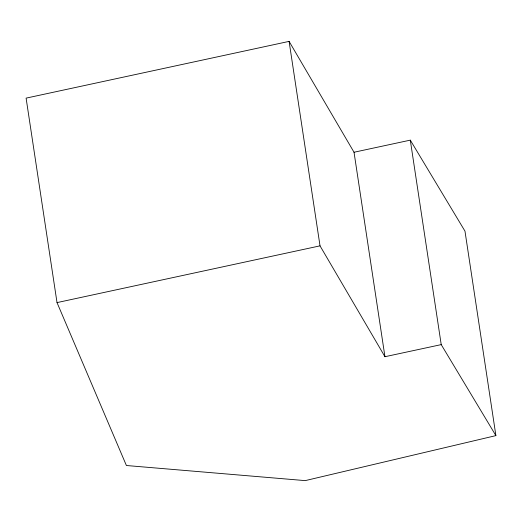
<?xml version="1.0" encoding="UTF-8"?>
<svg xmlns="http://www.w3.org/2000/svg" width="522" height="522" viewBox="0 0 522 522"><rect width="100%" height="100%" fill="white"/><g stroke="black" fill="none" stroke-linecap="round" stroke-linejoin="round"><path stroke-width="0.78" d="M495.9 435.616L305.226 480.618L126.402 465.513L57.022 302.603L26.1 98.129L289.097 41.382L354.027 152.248L384.949 356.715L441.221 344.618L495.9 435.616L464.978 231.148L410.299 140.144L354.027 152.248M57.022 302.603L320.019 245.855L384.949 356.715M410.299 140.144L441.221 344.618M289.097 41.382L320.019 245.855"/></g></svg>
